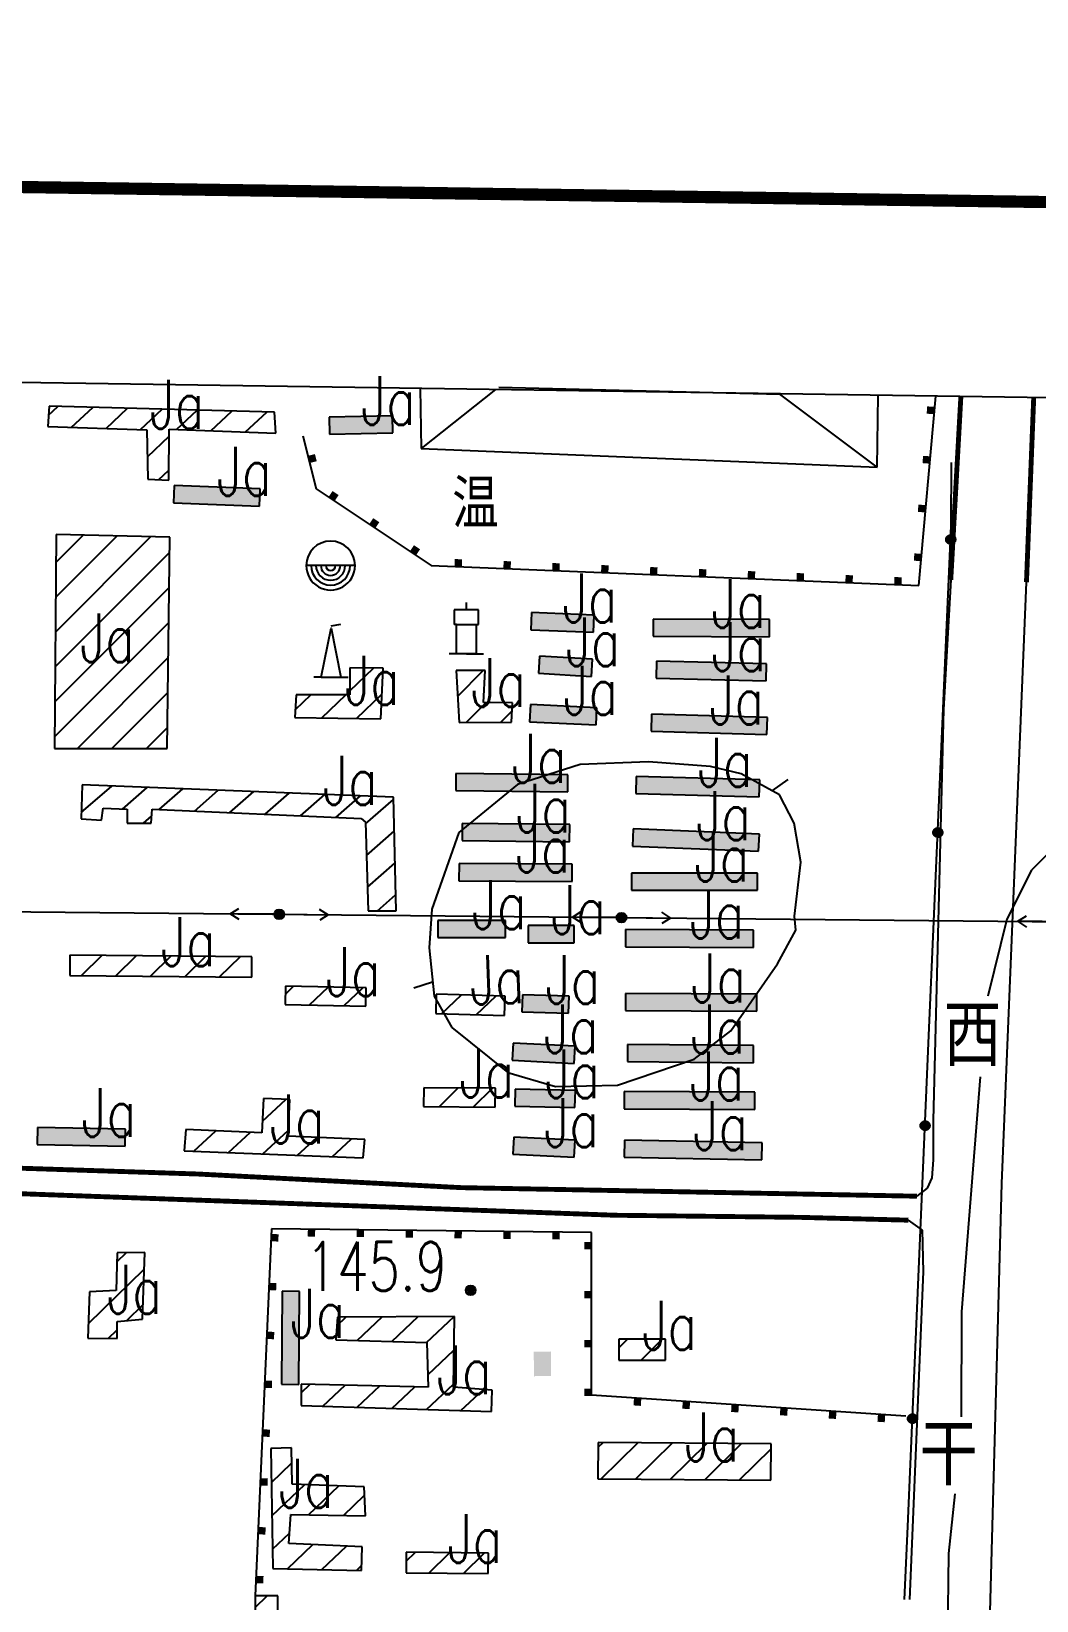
# Model space of a CAD drawing. Extents: x 408766 to 414302, y 5156573 to 5161925.
# Drawn here: x 413080 to 413491, y 5161057 to 5161699 of the extents above; entities that cross this region are included whole.
import ezdxf

# ---------------------------------------------------------------- set-up
doc = ezdxf.new("R2010")
doc.units = 0
doc.header["$LTSCALE"] = 1000
for name, pattern in [('0001', [0.5, 0.5, 0]), ('0004', [0.5, 0.5, 0]), ('4222', [0.5, 0.5, 0]), ('5130', [1, 1, 0]), ('5310', [1, 1, 0]), ('5400', [1, 1, 0]), ('8111', [1, 1, 0]), ('8130', [1, 1, 0])]:
    doc.linetypes.add(name, pattern=pattern)
doc.layers.get('0').update_dxf_attribs({"linetype": 'CONTINUOUS'})
for name, color, linetype in [('0001', 1, 'CONTINUOUS'), ('0001ADD', 1, 'CONTINUOUS'), ('0002', 2, 'CONTINUOUS'), ('0002ADD', 2, 'CONTINUOUS'), ('0003ADD', 3, 'CONTINUOUS'), ('0003BAK', 3, 'CONTINUOUS'), ('0005ADD', 5, 'CONTINUOUS'), ('0006', 6, 'CONTINUOUS'), ('0007', 7, 'CONTINUOUS'), ('0010', 10, 'CONTINUOUS'), ('0010ADD', 10, 'CONTINUOUS'), ('0012', 12, 'CONTINUOUS'), ('0013', 13, 'CONTINUOUS'), ('0015', 15, 'CONTINUOUS'), ('0017', 85, 'CONTINUOUS')]:
    doc.layers.add(name, color=color, linetype=linetype)
doc.styles.add('CADSLDXJ', font='romanc', dxfattribs={"bigfont": 'cadsldxj'})
doc.styles.add('SIMPLEX', font='simplex.shx', dxfattribs={"width": 0.75, "height": 20})
doc.styles.add('XDX', font='simplex.shx', dxfattribs={"height": 20, "bigfont": 'xdx.shx'})
pattern_1 = [(45, (0, 0), (-7.071067811865475, 7.071067811865476), [])]

# ---------------------------------------------------------------- blocks, each defined once
blk = doc.blocks.new('8140')
for radius in [0.0002, 0.0001408438795997714, 8.315594389635764e-05, 3.012139848380626e-05]:
    blk.add_circle((0, 0), radius)
at = {"flags": 1}
blk.add_attdef('8140', (0, 0), '', height=1e-07, dxfattribs=at)
blk = doc.blocks.new('5130')
blk.add_hatch(color=256).paths.add_polyline_path([(0.0002, 0, 1), (-0.0002, 0, 1)])
for points in [[(0, 0), (0.002, 0)], [(0.00163791951807736, 0.0002329556220974421), (0.002, 0), (0.001658335508446954, -0.0002290562335962028)]]:
    blk.add_lwpolyline(points)
blk.add_circle((0, 0), 0.0002)
at = {"flags": 1}
blk.add_attdef('5130', (0, 0), '', height=1e-06, dxfattribs=at)
blk = doc.blocks.new('5131')
for points in [[(-0.00163791951807736, -0.0002329556220974419), (-0.002, 2.449212707644754e-19), (-0.001658335508446954, 0.000229056233596203)], [(0, 0), (-0.002, 2.449212707644754e-19)]]:
    blk.add_lwpolyline(points)
at = {"flags": 1}
blk.add_attdef('5131', (0, 0), '', height=1e-10, dxfattribs=at)
blk = doc.blocks.new('3281')
for p, q in [((0.0005, 0.0018), (-0.0005, 0.0018)), ((-0.0005, 0.0018), (-0.0005, 0.0012)), ((0.0005, 0.0012), (0.0005, 0.0018)), ((-0.0004, 0.0012), (-0.0005, 0.0012)), ((-0.0004, 0), (-0.0004, 0.0012)), ((-0.0004, 0.0012), (0.0004, 0.0012)), ((0.0004, 0.0012), (0.0004, 0)), ((0.0004, 0.0012), (0.0005, 0.0012)), ((0.0004, 0), (-0.0004, 0)), ((0.0004, 0), (-0.0004, 0)), ((0, 0), (0.0004, 0)), ((0.0004, 0), (0.0005, 0))]:
    blk.add_line(p, q)
for points in [[(0, 0.0018), (0, 0.0021)], [(-0.0004, 0), (-0.0007, 0)], [(0.0004, 0), (0.0007, 0)]]:
    blk.add_lwpolyline(points)
at = {"flags": 1}
blk.add_attdef('3281', (0, 0), '', height=1e-07, dxfattribs=at)
blk = doc.blocks.new('3282')
for points in [[(-0.0004, 0), (0, 0.002), (0.0004, 0)], [(0, 0.0021), (0.0004019028391060703, 0.002171328511261677)], [(-0.0004, 0), (-0.0007, 0)], [(-0.0004, 0), (0.0004, 0)], [(0.0004, 0), (0.0007, 0)]]:
    blk.add_lwpolyline(points)
at = {"flags": 1}
blk.add_attdef('3282', (0, 0), '', height=1e-06, dxfattribs=at)
blk = doc.blocks.new('3244')
blk.add_lwpolyline([(0.001, -1.224606353822377e-19), (-0.001, 1.224606353822377e-19)])
for radius, start, end in [(0.001, 9.151672939466948e-05, 179.9998163741555), (0.001, 179.9998770684631, 6.950689016349543e-05), (0.0008, 180, 0), (0.0006, 180, 0), (0.0004, 180, 0), (0.0002, 180, 0)]:
    blk.add_arc((0, 0), radius, start, end)
at = {"flags": 1}
blk.add_attdef('3244', (0, 0), '', height=1e-08, dxfattribs=at)
blk = doc.blocks.new('2111')
h = blk.add_hatch(color=256)
h.paths.add_polyline_path([(0.0005, 0.0003499999999999999), (-0.0005, 0.00035), (-0.0005, -0.00035), (0.0005, -0.00035)])
h.paths.add_polyline_path([(-1.071428571428571e-09, -2.5e-09), (3.392857142857143e-08, -2.5e-09), (3.392857142857143e-08, 1.25e-08), (-1.071428571428571e-09, 1.25e-08)], flags=24)
blk.add_line((0.0005, -0.00035), (0.0005, -0.00035))
at = {"style": 'CADSLDXJ', "flags": 1}
blk.add_attdef('2111', (0, 0), '', height=1e-08, dxfattribs=at)

msp = doc.modelspace()

# ---------------------------------------------------------------- hatches: boundary and pattern name
at = {"layer": '0001ADD', "linetype": '0001'}
h = msp.add_hatch(dxfattribs=at)
h.set_pattern_fill('U', color=256, scale=10, angle=43.0931411526222, style=0, pattern_type=0)
h.set_pattern_definition([(43.0931411526222, (0, 0), (-6.83186361446348, 7.302440657298763), [])])
h.paths.add_polyline_path([(413086.501807762, 5161537.127533833), (413126.9067357301, 5161535.782317818), (413127.3556643582, 5161515.604004959), (413135.8856039194, 5161515.155591549), (413136.1100682335, 5161536.00651847), (413179.6576021794, 5161534.437089697), (413179.2086524352, 5161542.956823408), (413086.9507363901, 5161545.423066892)])
for points in [[(413201.6170748354, 5161533.990770491), (413227.51776498, 5161534.535396134), (413227.3706495903, 5161541.533850038), (413201.4699594457, 5161540.989224396)], [(413137.8195656442, 5161505.94253176), (413172.9899773612, 5161504.580973706), (413173.2608109496, 5161511.575732399), (413138.0903992326, 5161512.937290452)], [(413283.9782262405, 5161453.985141388), (413309.6216587427, 5161452.93972308), (413309.9068385569, 5161459.933911558), (413284.2634060547, 5161460.979329866)], [(413333.9567366916, 5161451.371601671), (413381.5802511791, 5161451.110238016), (413381.6187117411, 5161458.110132357), (413333.9951972537, 5161458.371496012)], [(413287.1182560523, 5161436.21301805), (413308.8366460107, 5161434.906248191), (413309.257111611, 5161441.893608829), (413287.5387216525, 5161443.200378688)], [(413335.2650912449, 5161434.122181434), (413380.2718966259, 5161433.076763127), (413380.4344930917, 5161440.074874472), (413335.4276877107, 5161441.120292779)], [(413283.4549055353, 5161416.350058096), (413310.6683212692, 5161415.043288238), (413311.004113911, 5161422.03522955), (413283.7906981771, 5161423.341999408)], [(413333.1717450758, 5161412.429736416), (413380.5335675365, 5161411.122966558), (413380.726676784, 5161418.120302395), (413333.3648543233, 5161419.427072253)], [(413253.2649620767, 5161388.161931523), (413299.0568013057, 5161387.639228421), (413299.1367437431, 5161394.638771921), (413253.344904514, 5161395.161475023)], [(413326.9266959729, 5161386.930044512), (413377.4285271292, 5161385.623262549), (413377.6096423188, 5161392.620919106), (413327.1078111625, 5161393.927701069)], [(413255.8816500671, 5161367.776256363), (413299.8417929215, 5161367.253553261), (413299.9250640303, 5161374.253057952), (413255.9649211759, 5161374.775761054)], [(413325.6183414196, 5161365.498951045), (413377.1668562185, 5161363.408102324), (413377.4505927656, 5161370.402349501), (413325.9020779667, 5161372.493198222)], [(413254.5732955138, 5161351.310902883), (413300.888455448, 5161351.049551332), (413300.927999366, 5161358.049439637), (413254.6128394317, 5161358.310791188)], [(413325.0950207144, 5161347.465464051), (413376.6435355133, 5161347.465464051), (413376.6435798009, 5161354.465464051), (413325.095065002, 5161354.465464051)], [(413245.938282159, 5161328.050324351), (413273.6750397142, 5161328.050324351), (413273.6750840018, 5161335.050324351), (413245.9383264466, 5161335.050324351)], [(413282.8333948903, 5161325.959487734), (413301.67346818, 5161325.959487734), (413301.6735124676, 5161332.959487734), (413282.8334391779, 5161332.959487734)], [(413322.7168392553, 5161324.315745059), (413375.0503456701, 5161324.054393508), (413375.0853472563, 5161331.054306), (413322.7518408415, 5161331.31565755)], [(413280.3266796325, 5161297.657560052), (413299.4284238329, 5161297.134844846), (413299.6199499489, 5161304.132224195), (413280.5182057485, 5161304.654939401)], [(413322.7168392553, 5161298.18027526), (413376.3586791072, 5161297.918911603), (413376.3928296792, 5161304.918828298), (413322.7509898273, 5161305.180191955)], [(413276.3983007425, 5161277.894443897), (413301.780062334, 5161276.587674038), (413302.1400220753, 5161283.578412839), (413276.7582604838, 5161284.885182697)], [(413323.4984734087, 5161277.37172869), (413375.0469882076, 5161276.849025588), (413375.1180090018, 5161283.848665297), (413323.5694942029, 5161284.371368399)], [(413277.4449843851, 5161259.076902251), (413302.0417332447, 5161258.554187045), (413302.1905037016, 5161265.552605962), (413277.5937548419, 5161266.075321169)], [(413322.1901399716, 5161258.031483943), (413375.5703089128, 5161257.770120287), (413375.6046266705, 5161264.770036165), (413322.2244577293, 5161265.03139982)], [(413082.1025183669, 5161243.356067797), (413118.0824797428, 5161242.651423343), (413118.2195882469, 5161249.650080447), (413082.2396268711, 5161250.354724901)], [(413276.6599716532, 5161239.475281742), (413301.780062334, 5161238.168511884), (413302.1437611748, 5161245.159057153), (413277.023670494, 5161246.465827012)], [(413322.1901399716, 5161238.168511884), (413378.4486678138, 5161237.123093576), (413378.5787664216, 5161244.121884497), (413322.3202385793, 5161245.167302805)], [(413189.0739751781, 5161145.260480882), (413189.3091453631, 5161183.311366138), (413182.3092793244, 5161183.35467249), (413182.0741091394, 5161145.303787233)]]:
    msp.add_hatch(color=256, dxfattribs=at).paths.add_polyline_path(points)
h = msp.add_hatch(dxfattribs=at)
h.set_pattern_fill('U', color=256, scale=10, angle=45, style=0, pattern_type=0)
h.set_pattern_definition(pattern_1)
h.paths.add_polyline_path([(413089.1709481847, 5161405.399355493), (413135.2422592103, 5161405.399355493), (413136.2814677478, 5161491.89606617), (413089.8637468377, 5161492.934027667)])
h = msp.add_hatch(dxfattribs=at)
h.set_pattern_fill('U', color=256, scale=10, angle=44.15434316775819, style=0, pattern_type=0)
h.set_pattern_definition([(44.15434316775819, (0, 0), (-6.965936027133948, 7.174659243885894), [])])
h.paths.add_polyline_path([(413187.5096299495, 5161418.068683621), (413222.6074022271, 5161417.550616816), (413223.6447947786, 5161438.273276897), (413209.9860462436, 5161438.445957762), (413209.9860462436, 5161427.393886104), (413188.0283262252, 5161427.393886104)])
h = msp.add_hatch(dxfattribs=at)
h.set_pattern_fill('U', color=256, scale=10, angle=45.36450148981483, style=0, pattern_type=0)
h.set_pattern_definition([(45.36450148981483, (0, 0), (-7.115908792832262, 7.025940652474407), [])])
h.paths.add_polyline_path([(413254.6272260743, 5161415.986478021), (413276.0468863384, 5161416.122746405), (413276.4561800167, 5161424.026288453), (413264.5866844629, 5161424.162556837), (413265.2688405933, 5161437.380541642), (413253.3993450395, 5161437.380541642)])
h = msp.add_hatch(dxfattribs=at)
h.set_pattern_fill('U', color=256, scale=10, angle=41.19048638821169, style=0, pattern_type=0)
h.set_pattern_definition([(41.19048638821169, (0, 0), (-6.585645171711699, 7.525242698565302), [])])
h.paths.add_polyline_path([(413100.033226117, 5161376.683962152), (413108.3543906383, 5161376.129882339), (413109.0940459529, 5161380.931923531), (413118.8945211034, 5161380.562532953), (413118.8945211034, 5161374.837033476), (413128.6950173699, 5161374.837033476), (413129.0648450272, 5161380.562532953), (413214.5633022651, 5161376.782583323), (413216.4142987697, 5161375.197914088), (413217.472005025, 5161339.014560582), (413228.8424211749, 5161339.014560582), (413227.7846938036, 5161385.498276223), (413100.5096056961, 5161390.52382807)])
h = msp.add_hatch(dxfattribs=at)
h.set_pattern_fill('U', color=256, scale=10, angle=44.4766033759094, style=0, pattern_type=0)
h.set_pattern_definition([(44.4766033759094, (0, 0), (-7.006179513872502, 7.135366046629512), [])])
h.paths.add_polyline_path([(413095.3742718423, 5161312.519166481), (413169.8340048818, 5161311.838950347), (413169.9108069937, 5161320.240260384), (413095.4510739542, 5161320.920476518)])
h = msp.add_hatch(dxfattribs=at)
h.set_pattern_fill('U', color=256, scale=10, angle=43.81616840933719, style=0, pattern_type=0)
h.set_pattern_definition([(43.81616840933719, (0, 0), (-6.923468212554473, 7.2156488211212), [])])
h.paths.add_polyline_path([(413183.5544969403, 5161300.701294832), (413216.4711433543, 5161300.021078698), (413216.6257805642, 5161307.501906501), (413183.7091341503, 5161308.182122635)])
h = msp.add_hatch(dxfattribs=at)
h.set_pattern_fill('U', color=256, scale=10, angle=43.330530098488, style=0, pattern_type=0)
h.set_pattern_definition([(43.330530098488, (181960.8591875894, -11349.45290111459), (-6.862060497990149, 7.274072155397085), [])])
h.paths.add_polyline_path([(413245.0679605692, 5161296.985161128), (413273.2638004576, 5161296.163362316), (413273.4954314839, 5161304.1088748), (413245.2995915955, 5161304.930673612)])
h = msp.add_hatch(dxfattribs=at)
h.set_pattern_fill('U', color=256, scale=10, angle=44.5563875052477, style=0, pattern_type=0)
h.set_pattern_definition([(44.5563875052477, (0, 0), (-7.01610868489481, 7.125603056706402), [])])
h.paths.add_polyline_path([(413240.1366081457, 5161258.909777679), (413269.4210925462, 5161258.683034932), (413269.4809332921, 5161266.405330666), (413240.1964488917, 5161266.632073413)])
h = msp.add_hatch(dxfattribs=at)
h.set_pattern_fill('U', color=256, scale=10, angle=42.69084187313534, style=0, pattern_type=0)
h.set_pattern_definition([(42.69084187313534, (0, 0), (-6.780421928482816, 7.350229824417015), [])])
h.paths.add_polyline_path([(413142.1344328071, 5161240.857321816), (413215.3942847818, 5161237.903165613), (413216.0768421184, 5161245.402187756), (413184.679753651, 5161246.765646327), (413185.3623109876, 5161261.763690612), (413174.6690886809, 5161262.218168733), (413173.9865524603, 5161248.129104898), (413142.8169901438, 5161249.49256347)])
h = msp.add_hatch(dxfattribs=at)
h.set_pattern_fill('U', color=256, scale=10, angle=44.24701291093714, style=0, pattern_type=0)
h.set_pattern_definition([(44.24701291093714, (0, 0), (-6.977531148216498, 7.163383214352598), [])])
h.paths.add_polyline_path([(413102.855373917, 5161164.179125267), (413114.7275934498, 5161164.023089071), (413114.7275934498, 5161171.044294242), (413125.193901973, 5161171.980450897), (413126.1311830181, 5161199.285126913), (413114.7275934498, 5161199.129102822), (413114.4151805122, 5161183.682451445), (413103.4802420245, 5161183.058355079)])
h = msp.add_hatch(dxfattribs=at)
h.set_pattern_fill('U', color=256, scale=10, angle=43.16446125080751, style=0, pattern_type=0)
h.set_pattern_definition([(43.16446125080751, (0, 0), (-6.840948182261045, 7.29393089956433), [])])
h.paths.add_polyline_path([(413190.0835155725, 5161136.643675468), (413267.9559508309, 5161134.148076842), (413268.1641768517, 5161142.88266598), (413252.3398227983, 5161144.13045924), (413252.7562537238, 5161173.037768628), (413204.8667817541, 5161172.829801068), (413204.2421459239, 5161163.471321353), (413241.5126398511, 5161162.431483548), (413241.9290707766, 5161144.13045924), (413190.0835155725, 5161145.3782525)])
h = msp.add_hatch(dxfattribs=at)
h.set_pattern_fill('U', color=256, scale=10, angle=45, style=0, pattern_type=0)
h.set_pattern_definition(pattern_1)
h.paths.add_polyline_path([(413320.0036717305, 5161155.118905897), (413339.0344868968, 5161155.118905897), (413339.0345416059, 5161163.766113924), (413320.0037264396, 5161163.766113924)])
h = msp.add_hatch(dxfattribs=at)
h.set_pattern_fill('U', color=256, scale=10, angle=43.71900571754492, style=0, pattern_type=0)
h.set_pattern_definition([(43.71900571754492, (0, 0), (-6.911221901918977, 7.227379319119444), [])])
h.paths.add_polyline_path([(413178.4662309093, 5161069.935961892), (413214.6783639817, 5161069.126207872), (413214.9486080355, 5161078.843219789), (413184.9519826196, 5161080.192805787), (413185.7626936649, 5161092.069145614), (413216.2998071883, 5161091.529313636), (413215.7593190807, 5161103.405653464), (413186.3031817725, 5161104.485317419), (413186.0329377187, 5161119.330751283), (413177.655498748, 5161119.060829242)])
h = msp.add_hatch(dxfattribs=at)
h.set_pattern_fill('U', color=256, scale=10, angle=44.486773108606, style=0, pattern_type=0)
h.set_pattern_definition([(44.486773108606, (0, 0), (-7.007445897579386, 7.134122370165643), [])])
h.paths.add_polyline_path([(413311.4398196869, 5161106.648349526), (413382.170995643, 5161106.014750567), (413382.3044637166, 5161120.903806571), (413311.5732877604, 5161121.53740553)])
h = msp.add_hatch(dxfattribs=at)
h.set_pattern_fill('U', color=256, scale=10, angle=44.46013438161142, style=0, pattern_type=0)
h.set_pattern_definition([(44.46013438161142, (0, 0), (-7.00412824787866, 7.137379595290431), [])])
h.paths.add_polyline_path([(413232.9645404301, 5161068.174834966), (413266.585641593, 5161067.858029434), (413266.6647307636, 5161076.245763831), (413233.0436296007, 5161076.562569363)])
h = msp.add_hatch(dxfattribs=at)
h.set_pattern_fill('U', color=256, scale=10, angle=45, style=0, pattern_type=0)
h.set_pattern_definition(pattern_1)
h.paths.add_polyline_path([(413171.3018916922, 5161003.286789127), (413180.4708049264, 5161003.286789127), (413180.4711561924, 5161058.807169146), (413171.3022429583, 5161058.807169146)])
at = {"layer": '0005ADD', "linetype": '5310'}
h = msp.add_hatch(color=256, dxfattribs=at)
edge = h.paths.add_edge_path()
edge.add_arc((413455.7329439625, 5161490.892246933), 1.9, 0, 360)
h = msp.add_hatch(color=256, dxfattribs=at)
edge = h.paths.add_edge_path()
edge.add_arc((413450.4748705025, 5161371.007499514), 1.9, 0, 360)
h = msp.add_hatch(color=256, dxfattribs=at)
edge = h.paths.add_edge_path()
edge.add_arc((413445.2485387468, 5161251.121374864), 1.9, 0, 360)
h = msp.add_hatch(color=256, dxfattribs=at)
edge = h.paths.add_edge_path()
edge.add_arc((413440.1031075851, 5161131.231740041), 1.9, 0, 360)

# ---------------------------------------------------------------- linework, layer by layer
at = {"layer": '0001', "linetype": '0001'}
msp.add_lwpolyline([(413238.7835247272, 5161552.698042753), (413239.0935421434, 5161528.117654257), (413425.6415194779, 5161520.534330268), (413426.0422268124, 5161549.952734773)], dxfattribs=at)
for points in [[(413086.501807762, 5161537.127533833), (413126.9067357301, 5161535.782317818), (413127.3556643582, 5161515.604004959), (413135.8856039194, 5161515.155591549), (413136.1100682335, 5161536.00651847), (413179.6576021794, 5161534.437089697), (413179.2086524352, 5161542.956823408), (413086.9507363901, 5161545.423066892)], [(413201.6170748354, 5161533.990770491), (413227.51776498, 5161534.535396134), (413227.3706495903, 5161541.533850038), (413201.4699594457, 5161540.989224396)], [(413137.8195656442, 5161505.94253176), (413172.9899773612, 5161504.580973706), (413173.2608109496, 5161511.575732399), (413138.0903992326, 5161512.937290452)], [(413089.1709481847, 5161405.399355493), (413135.2422592103, 5161405.399355493), (413136.2814677478, 5161491.89606617), (413089.8637468377, 5161492.934027667)], [(413283.9782262405, 5161453.985141388), (413309.6216587427, 5161452.93972308), (413309.9068385569, 5161459.933911558), (413284.2634060547, 5161460.979329866)], [(413333.9567366916, 5161451.371601671), (413381.5802511791, 5161451.110238016), (413381.6187117411, 5161458.110132357), (413333.9951972537, 5161458.371496012)], [(413187.5096299495, 5161418.068683621), (413222.6074022271, 5161417.550616816), (413223.6447947786, 5161438.273276897), (413209.9860462436, 5161438.445957762), (413209.9860462436, 5161427.393886104), (413188.0283262252, 5161427.393886104)], [(413254.6272260743, 5161415.986478021), (413276.0468863384, 5161416.122746405), (413276.4561800167, 5161424.026288453), (413264.5866844629, 5161424.162556837), (413265.2688405933, 5161437.380541642), (413253.3993450395, 5161437.380541642)], [(413287.1182560523, 5161436.21301805), (413308.8366460107, 5161434.906248191), (413309.257111611, 5161441.893608829), (413287.5387216525, 5161443.200378688)], [(413335.2650912449, 5161434.122181434), (413380.2718966259, 5161433.076763127), (413380.4344930917, 5161440.074874472), (413335.4276877107, 5161441.120292779)], [(413283.4549055353, 5161416.350058096), (413310.6683212692, 5161415.043288238), (413311.004113911, 5161422.03522955), (413283.7906981771, 5161423.341999408)], [(413333.1717450758, 5161412.429736416), (413380.5335675365, 5161411.122966558), (413380.726676784, 5161418.120302395), (413333.3648543233, 5161419.427072253)], [(413253.2649620767, 5161388.161931523), (413299.0568013057, 5161387.639228421), (413299.1367437431, 5161394.638771921), (413253.344904514, 5161395.161475023)], [(413326.9266959729, 5161386.930044512), (413377.4285271292, 5161385.623262549), (413377.6096423188, 5161392.620919106), (413327.1078111625, 5161393.927701069)], [(413100.033226117, 5161376.683962152), (413108.3543906383, 5161376.129882339), (413109.0940459529, 5161380.931923531), (413118.8945211034, 5161380.562532953), (413118.8945211034, 5161374.837033476), (413128.6950173699, 5161374.837033476), (413129.0648450272, 5161380.562532953), (413214.5633022651, 5161376.782583323), (413216.4142987697, 5161375.197914088), (413217.472005025, 5161339.014560582), (413228.8424211749, 5161339.014560582), (413227.7846938036, 5161385.498276223), (413100.5096056961, 5161390.52382807)], [(413255.8816500671, 5161367.776256363), (413299.8417929215, 5161367.253553261), (413299.9250640303, 5161374.253057952), (413255.9649211759, 5161374.775761054)], [(413325.6183414196, 5161365.498951045), (413377.1668562185, 5161363.408102324), (413377.4505927656, 5161370.402349501), (413325.9020779667, 5161372.493198222)], [(413254.5732955138, 5161351.310902883), (413300.888455448, 5161351.049551332), (413300.927999366, 5161358.049439637), (413254.6128394317, 5161358.310791188)], [(413325.0950207144, 5161347.465464051), (413376.6435355133, 5161347.465464051), (413376.6435798009, 5161354.465464051), (413325.095065002, 5161354.465464051)], [(413245.938282159, 5161328.050324351), (413273.6750397142, 5161328.050324351), (413273.6750840018, 5161335.050324351), (413245.9383264466, 5161335.050324351)], [(413282.8333948903, 5161325.959487734), (413301.67346818, 5161325.959487734), (413301.6735124676, 5161332.959487734), (413282.8334391779, 5161332.959487734)], [(413322.7168392553, 5161324.315745059), (413375.0503456701, 5161324.054393508), (413375.0853472563, 5161331.054306), (413322.7518408415, 5161331.31565755)], [(413095.3742718423, 5161312.519166481), (413169.8340048818, 5161311.838950347), (413169.9108069937, 5161320.240260384), (413095.4510739542, 5161320.920476518)], [(413183.5544969403, 5161300.701294832), (413216.4711433543, 5161300.021078698), (413216.6257805642, 5161307.501906501), (413183.7091341503, 5161308.182122635)], [(413245.0679605692, 5161296.985161128), (413273.2638004576, 5161296.163362316), (413273.4954314839, 5161304.1088748), (413245.2995915955, 5161304.930673612)], [(413280.3266796325, 5161297.657560052), (413299.4284238329, 5161297.134844846), (413299.6199499489, 5161304.132224195), (413280.5182057485, 5161304.654939401)], [(413322.7168392553, 5161298.18027526), (413376.3586791072, 5161297.918911603), (413376.3928296792, 5161304.918828298), (413322.7509898273, 5161305.180191955)], [(413276.3983007425, 5161277.894443897), (413301.780062334, 5161276.587674038), (413302.1400220753, 5161283.578412839), (413276.7582604838, 5161284.885182697)], [(413323.4984734087, 5161277.37172869), (413375.0469882076, 5161276.849025588), (413375.1180090018, 5161283.848665297), (413323.5694942029, 5161284.371368399)], [(413240.1366081457, 5161258.909777679), (413269.4210925462, 5161258.683034932), (413269.4809332921, 5161266.405330666), (413240.1964488917, 5161266.632073413)], [(413277.4449843851, 5161259.076902251), (413302.0417332447, 5161258.554187045), (413302.1905037016, 5161265.552605962), (413277.5937548419, 5161266.075321169)], [(413322.1901399716, 5161258.031483943), (413375.5703089128, 5161257.770120287), (413375.6046266705, 5161264.770036165), (413322.2244577293, 5161265.03139982)], [(413142.1344328071, 5161240.857321816), (413215.3942847818, 5161237.903165613), (413216.0768421184, 5161245.402187756), (413184.679753651, 5161246.765646327), (413185.3623109876, 5161261.763690612), (413174.6690886809, 5161262.218168733), (413173.9865524603, 5161248.129104898), (413142.8169901438, 5161249.49256347)], [(413082.1025183669, 5161243.356067797), (413118.0824797428, 5161242.651423343), (413118.2195882469, 5161249.650080447), (413082.2396268711, 5161250.354724901)], [(413276.6599716532, 5161239.475281742), (413301.780062334, 5161238.168511884), (413302.1437611748, 5161245.159057153), (413277.023670494, 5161246.465827012)], [(413322.1901399716, 5161238.168511884), (413378.4486678138, 5161237.123093576), (413378.5787664216, 5161244.121884497), (413322.3202385793, 5161245.167302805)], [(413102.855373917, 5161164.179125267), (413114.7275934498, 5161164.023089071), (413114.7275934498, 5161171.044294242), (413125.193901973, 5161171.980450897), (413126.1311830181, 5161199.285126913), (413114.7275934498, 5161199.129102822), (413114.4151805122, 5161183.682451445), (413103.4802420245, 5161183.058355079)], [(413189.0739751781, 5161145.260480882), (413189.3091453631, 5161183.311366138), (413182.3092793244, 5161183.35467249), (413182.0741091394, 5161145.303787233)], [(413190.0835155725, 5161136.643675468), (413267.9559508309, 5161134.148076842), (413268.1641768517, 5161142.88266598), (413252.3398227983, 5161144.13045924), (413252.7562537238, 5161173.037768628), (413204.8667817541, 5161172.829801068), (413204.2421459239, 5161163.471321353), (413241.5126398511, 5161162.431483548), (413241.9290707766, 5161144.13045924), (413190.0835155725, 5161145.3782525)], [(413320.0036717305, 5161155.118905897), (413339.0344868968, 5161155.118905897), (413339.0345416059, 5161163.766113924), (413320.0037264396, 5161163.766113924)], [(413178.4662309093, 5161069.935961892), (413214.6783639817, 5161069.126207872), (413214.9486080355, 5161078.843219789), (413184.9519826196, 5161080.192805787), (413185.7626936649, 5161092.069145614), (413216.2998071883, 5161091.529313636), (413215.7593190807, 5161103.405653464), (413186.3031817725, 5161104.485317419), (413186.0329377187, 5161119.330751283), (413177.655498748, 5161119.060829242)], [(413311.4398196869, 5161106.648349526), (413382.170995643, 5161106.014750567), (413382.3044637166, 5161120.903806571), (413311.5732877604, 5161121.53740553)], [(413232.9645404301, 5161068.174834966), (413266.585641593, 5161067.858029434), (413266.6647307636, 5161076.245763831), (413233.0436296007, 5161076.562569363)], [(413171.3018916922, 5161003.286789127), (413180.4708049264, 5161003.286789127), (413180.4711561924, 5161058.807169146), (413171.3022429583, 5161058.807169146)]]:
    msp.add_lwpolyline(points, close=True, dxfattribs=at)
at = {"layer": '0001ADD', "linetype": '0001'}
for points in [[(413270.9006806985, 5161553.207301273), (413385.7826239585, 5161550.362389556)], [(413269.5908364782, 5161552.246391866), (413239.0935421434, 5161528.117654257)], [(413425.6415194779, 5161520.534330268), (413385.7826239585, 5161550.362389556), (413386.0391110074, 5161550.539200832)]]:
    msp.add_lwpolyline(points, dxfattribs=at)
at = {"layer": '0002', "linetype": '5130'}
msp.add_lwpolyline([(412807.5558236482, 5161168.520139419), (412761.0970530084, 5161341.534962789), (413503.2275987216, 5161334.514169196)], dxfattribs=at)
at = {"layer": '0003ADD', "linetype": '4222', "const_width": 2}
for points in [[(413459.8854332327, 5161549.456576123), (413455.7407865496, 5161474.395196969)], [(413486.7079060062, 5161473.436387393), (413489.6764374714, 5161549.019824822)], [(412464.793717226, 5161303.768407054), (412468.595042, 5161302.51571), (412584.472076, 5161273.22908), (412701.760442, 5161248.980293), (412731.458038, 5161244.96997), (413147.800522, 5161231.325128), (413255.471545, 5161225.750735), (413441.8846724562, 5161222.250718242)], [(412462.4098348684, 5161295.359116946), (412467.708658, 5161293.656433), (412643.416086, 5161249.356561), (412705.907971, 5161238.710317), (412753.351489, 5161234.199634), (412998.607918, 5161226.649073), (413000.382692, 5161222.15733), (413002.392541, 5161225.907823), (413318.578417, 5161214.453752), (413394.0342789082, 5161213.598830246), (413438.4372502193, 5161212.442455196)]]:
    msp.add_lwpolyline(points, dxfattribs=at)
at = {"layer": '0003BAK', "linetype": '4222'}
for points in [[(412027.6345161885, 5161570.4541043), (412005.706448, 5161464.081403), (412010.416691, 5161451.255456), (412026.97098, 5161431.114043), (412071.138669, 5161422.886058999), (412175.030399, 5161395.837277), (412312.749697, 5161353.873333001), (412468.595042, 5161302.51571), (412584.472076, 5161273.22908), (412701.760442, 5161248.980293), (412731.458038, 5161244.96997), (413147.800522, 5161231.325128), (413255.471545, 5161225.750735), (413441.8846724562, 5161222.250718242)], [(413459.8854332327, 5161549.456576123), (413455.7407865496, 5161474.395196969)], [(413486.7079060062, 5161473.436387393), (413489.6764374714, 5161549.019824822)], [(412013.8237402934, 5161420.287953266), (412038.706962, 5161419.993775), (412139.501834, 5161395.570857), (412233.886153, 5161368.791197), (412467.708658, 5161293.656433), (412643.416086, 5161249.356561), (412705.907971, 5161238.710317), (412753.351489, 5161234.199634), (412998.607918, 5161226.649073), (413000.382692, 5161222.15733), (413002.392541, 5161225.907823), (413318.578417, 5161214.453752), (413394.0342789082, 5161213.598830246), (413438.4372502193, 5161212.442455196)]]:
    msp.add_lwpolyline(points, dxfattribs=at)
at = {"layer": '0005ADD', "linetype": '5310'}
msp.add_lwpolyline([(413436.8368250726, 5161057.247003791), (413438.2129612551, 5161087.190930603), (413446.6984803526, 5161284.905321082), (413455.9776557955, 5161496.471708025), (413456.0138363579, 5161522.377174376)], dxfattribs=at)
for centre in [(413455.7329439625, 5161490.892246933), (413450.4748705025, 5161371.007499514), (413445.2485387468, 5161251.121374864), (413440.1031075851, 5161131.231740041)]:
    msp.add_circle(centre, 1.9, dxfattribs=at)
at = {"layer": '0006', "linetype": '0004'}
for points in [[(413455.7407865496, 5161474.395196969), (413452.8135964897, 5161421.382494139), (413448.5655539032, 5161253.293468801), (413448.5655539032, 5161237.165478443), (413447.9594453963, 5161229.718285455), (413446.0904507411, 5161225.517753085), (413441.8846724562, 5161222.250718242)], [(413764.3002276324, 5160838.787954311), (413644.249750565, 5160828.61720955), (413498.0748212889, 5160820.128866026), (413473.4289701451, 5160816.733528617), (413467.4800295575, 5160820.128866026), (413464.9304835914, 5160826.070706492), (413464.9304835914, 5160877.001042961), (413470.0295755236, 5160986.501225069), (413476.636974719, 5161227.461426816), (413485.1381027915, 5161433.466751077), (413486.7079060062, 5161473.436387393)], [(413438.9764446027, 5161057.247003791), (413444.6335330264, 5161191.297449084), (413444.1172361603, 5161208.316536549), (413438.4372502193, 5161212.442455196)]]:
    msp.add_lwpolyline(points, dxfattribs=at)
at = {"layer": '0006', "linetype": '8130', "elevation": 146}
for points in [[(413382.7599417216, 5161388.02037831), (413389.2561671738, 5161392.689324109)], [(413243.8219462394, 5161309.767490265), (413236.175502313, 5161307.415492119)]]:
    msp.add_lwpolyline(points, dxfattribs=at)
at = {"layer": '0007', "linetype": '8111'}
for points in [[(413773.8496451672, 5161508.486952355), (413769.68487, 5161506.89776), (413737.414129, 5161487.507429), (413591.52826, 5161421.203961), (413574.198155, 5161414.079803), (413571.011032, 5161413.535337), (413564.56429, 5161409.9106), (413534.938346, 5161394.251016), (413507.73898, 5161374.715937001), (413488.797194, 5161355.582052), (413478.710485, 5161335.563649), (413470.9050040477, 5161304.119177259)], [(413391.844564, 5161336.746212999), (413394.379861, 5161358.881536), (413391.663678, 5161374.820267), (413385.651719, 5161386.410679), (413370.042223, 5161395.099659), (413357.438706, 5161397.993436), (413332.123007, 5161399.977154), (413304.181583, 5161398.862551999), (413278.576227, 5161390.702519001), (413254.546489, 5161371.076943), (413243.500727, 5161339.663734999), (413242.414419, 5161323.831892), (413244.388463, 5161304.106698), (413251.631922, 5161291.212351), (413274.57525, 5161272.799178), (413294.07785, 5161267.173079), (413319.465578, 5161267.725916999), (413350.847149, 5161278.261454), (413365.76838, 5161289.895733), (413384.94518, 5161317.27195), (413392.315351, 5161331.022586), (413391.844564, 5161336.746212999)], [(413467.7571459361, 5161271.119177258), (413460.165247, 5161174.930716), (413460.0530522509, 5161131.935232381)], [(413457.3520390171, 5161100.435232382), (413454.803859, 5161076.104006), (413454.459309, 5161041.852169001), (413449.1245941556, 5160945.077849484)]]:
    msp.add_lwpolyline(points, dxfattribs=at)
at = {"layer": '0010', "linetype": '5400'}
for points in [[(413190.7241151865, 5161533.363708347), (413196.1721364874, 5161511.597627318), (413243.1614073119, 5161480.308895673), (413442.6955279556, 5161472.1466168), (413449.6458352074, 5161549.606693847)], [(413437.4295275754, 5161132.202333311), (413308.8515751049, 5161140.816160842), (413308.8515751049, 5161207.377510286), (413177.9215829269, 5161208.943658546), (413171.3022429583, 5161058.807169146)]]:
    msp.add_lwpolyline(points, dxfattribs=at)
at = {"layer": '0010ADD', "linetype": '5400', "const_width": 3}
for points in [[(413448.9851118868, 5161543.660800238), (413445.9925264018, 5161543.871589506)], [(413193.1521983019, 5161523.662965469), (413196.0624257738, 5161524.391371991)], [(413447.2971753689, 5161523.4277362), (413444.3045898839, 5161523.638525468)], [(413202.4667976314, 5161507.406203193), (413204.1295360159, 5161509.903261675)], [(413445.3844471014, 5161503.477157411), (413442.3918616165, 5161503.687946679)], [(413219.1139243123, 5161496.321385952), (413220.7766626969, 5161498.818444435)], [(413235.7610509933, 5161485.236568711), (413237.4237893778, 5161487.733627194)], [(413254.2612729682, 5161479.854836995), (413254.383909431, 5161482.85232933)], [(413274.2445603733, 5161479.037387007), (413274.3671968361, 5161482.034879342)], [(413294.2278477785, 5161478.219937018), (413294.3504842413, 5161481.217429353)], [(413443.7381575949, 5161483.526578621), (413440.74557211, 5161483.737367889)], [(413314.2111351836, 5161477.40248703), (413314.3337716464, 5161480.399979365)], [(413334.1944225887, 5161476.585037041), (413334.3170590515, 5161479.582529376)], [(413354.1777099939, 5161475.767587054), (413354.3003464567, 5161478.765079388)], [(413374.1609973991, 5161474.950137065), (413374.2836338619, 5161477.9476294)], [(413394.1442848042, 5161474.132687077), (413394.266921267, 5161477.130179412)], [(413414.1275722093, 5161473.315237088), (413414.2502086721, 5161476.312729423)], [(413434.1108596144, 5161472.4977871), (413434.2334960772, 5161475.495279435)], [(413177.7615580228, 5161205.314055379), (413180.7586456952, 5161205.181898336)], [(413194.2872830356, 5161208.747896579), (413194.2513814555, 5161205.748111407)], [(413214.2858523611, 5161208.508679238), (413214.2499507809, 5161205.508894066)], [(413234.2844216865, 5161208.269461898), (413234.2485201064, 5161205.269676726)], [(413254.2829910119, 5161208.030244557), (413254.2470894318, 5161205.030459385)], [(413274.2815603373, 5161207.791027216), (413274.2456587572, 5161204.791242044)], [(413294.2801296628, 5161207.551809875), (413294.2442280827, 5161204.552024703)], [(413308.8515751049, 5161201.949998152), (413305.8515751049, 5161201.950017133)], [(413176.8806374759, 5161185.333465323), (413179.8777251483, 5161185.201308279)], [(413308.8515751049, 5161181.949998152), (413305.8515751049, 5161181.950017133)], [(413175.999716929, 5161165.352875267), (413178.9968046013, 5161165.220718224)], [(413308.8515751049, 5161161.949998152), (413305.8515751049, 5161161.950017133)], [(413175.1187963821, 5161145.372285211), (413178.1158840545, 5161145.240128167)], [(413308.8515751049, 5161141.949998152), (413305.8515751049, 5161141.950017133)], [(413327.6755434682, 5161139.555086032), (413327.4749949105, 5161136.561796825)], [(413347.6308133058, 5161138.218221901), (413347.4302647482, 5161135.224932694)], [(413367.5860831435, 5161136.881357769), (413367.3855345859, 5161133.888068562)], [(413387.5413529812, 5161135.544493639), (413387.3408044236, 5161132.551204432)], [(413407.4966228189, 5161134.207629507), (413407.2960742612, 5161131.2143403)], [(413427.4518926566, 5161132.870765376), (413427.2513440989, 5161129.877476169)], [(413174.2378758352, 5161125.391695155), (413177.2349635075, 5161125.259538111)], [(413173.3569552883, 5161105.411105099), (413176.3540429606, 5161105.278948056)], [(413172.4760347413, 5161085.430515043), (413175.4731224137, 5161085.298357999)], [(413171.5951141944, 5161065.449924987), (413174.5922018667, 5161065.317767943)]]:
    msp.add_lwpolyline(points, dxfattribs=at)
at = {"layer": '0012'}
msp.add_line((413854.3595041641, 5161543.673385259), (408904.099795836, 5161616.246714741), dxfattribs=at)
at = {"layer": '0012', "const_width": 5}
msp.add_lwpolyline([(408833.180780254, 5156904.542961451), (408905.3037870247, 5161696.237660375), (413855.5001361833, 5161623.665259772), (413787.1739965367, 5156831.9649184), (408833.180780254, 5156904.542961451)], dxfattribs=at)

# ---------------------------------------------------------------- block references
at = {"layer": '0002ADD', "linetype": '5130', "xscale": 10000, "yscale": 10000, "zscale": 10000, "rotation": 359.4579858035892}
for name, p in [('5131', (413181.0782597563, 5161337.561805529)), ('5130', (413181.0782597563, 5161337.561805529)), ('5131', (413321.0719953389, 5161336.237419776)), ('5130', (413321.0719953389, 5161336.237419776)), ('5131', (413503.2275987216, 5161334.514169196))]:
    msp.add_blockref(name, p, dxfattribs=at)
at = {"layer": '0015', "linetype": '0001', "xscale": 10000, "yscale": 10000, "zscale": 10000}
for name, p in [('3244', (413202.0992613464, 5161480.237099654)), ('3281', (413257.6499980934, 5161444.175294593)), ('3282', (413202.2539157807, 5161434.584782153))]:
    msp.add_blockref(name, p, dxfattribs=at)
at = {"layer": '0015', "xscale": 10000, "yscale": 10000, "zscale": 10000}
msp.add_blockref('8140', (413259.34708, 5161183.764632, 145.9), dxfattribs=at)
at = {"layer": '0015', "linetype": '0001', "xscale": 10000, "yscale": 10000, "zscale": 10000, "rotation": 270.630373768822}
msp.add_blockref('2111', (413288.730281471, 5161153.679438693), dxfattribs=at)

# ---------------------------------------------------------------- texts
at = {"layer": '0007', "style": 'SIMPLEX', "width": 0.75}
msp.add_text('145.9', height=20, dxfattribs=at).set_placement((413191.8953258988, 5161183.575289872, 145.9))
at = {"layer": '0013', "linetype": '0001', "style": 'XDX'}
for s, height, p in [('温', 20, (413251.8078444856, 5161495.566269937)), ('西', 25, (413452.7823933457, 5161275.36990233)), ('干', 25, (413442.999888493, 5161103.935924497))]:
    msp.add_text(s, height=height, dxfattribs=at).set_placement(p)
at = {"layer": '0017', "linetype": '0001', "style": 'SIMPLEX', "width": 0.75}
for p in [(413128.0290784166, 5161536.230719121), (413214.4938622123, 5161537.762310265), (413155.5401882969, 5161508.75913208), (413296.9425323987, 5161456.959526474), (413357.7877242164, 5161454.740867014), (413099.5629702116, 5161440.69001006), (413298.1876838316, 5161439.05331344), (413357.8497921683, 5161437.098527953), (413207.9113033728, 5161423.249351667), (413259.5387290975, 5161422.391067849), (413297.2295097231, 5161419.192643823), (413356.9492109299, 5161415.275019405), (413276.2008529099, 5161391.400351723), (413352.2681691458, 5161389.775481809), (413198.9181606889, 5161382.343766639), (413277.9033570487, 5161371.014657157), (413351.5344670927, 5161367.950650273), (413277.7506474399, 5161354.68017126), (413350.8693002576, 5161350.965464051), (413259.8066830804, 5161331.550324351), (413292.2534536789, 5161329.459487734), (413348.9010932558, 5161327.68502553), (413132.642539418, 5161316.379713433), (413200.0901387523, 5161304.101600667), (413349.5548344672, 5161301.549551778), (413289.9733147907, 5161300.894892124), (413289.2691614089, 5161280.736428368), (413349.3082412052, 5161280.610196994), (413254.8087707189, 5161262.657554173), (413289.8177440433, 5161262.314754106), (413348.8973833211, 5161261.400760054), (413100.1610533069, 5161246.503074123), (413177.1717496443, 5161243.811478019), (413289.401866414, 5161242.317169448), (413350.3844531966, 5161241.145198191), (413110.6660563317, 5161174.164824493), (413185.6916272513, 5161164.307576685), (413329.5191066682, 5161159.44250991), (413245.4687230854, 5161141.218937597), (413346.8721417018, 5161113.776078049), (413180.8983851612, 5161094.768317608), (413249.8146355968, 5161072.210299398)]:
    msp.add_text('Ja', height=20, dxfattribs=at).set_placement(p)
msp.add_text('Ja', height=20, rotation=2.017526888146822, dxfattribs=at).set_placement((413259.2816960267, 5161300.547017964))

doc.saveas('drawing.dxf')
